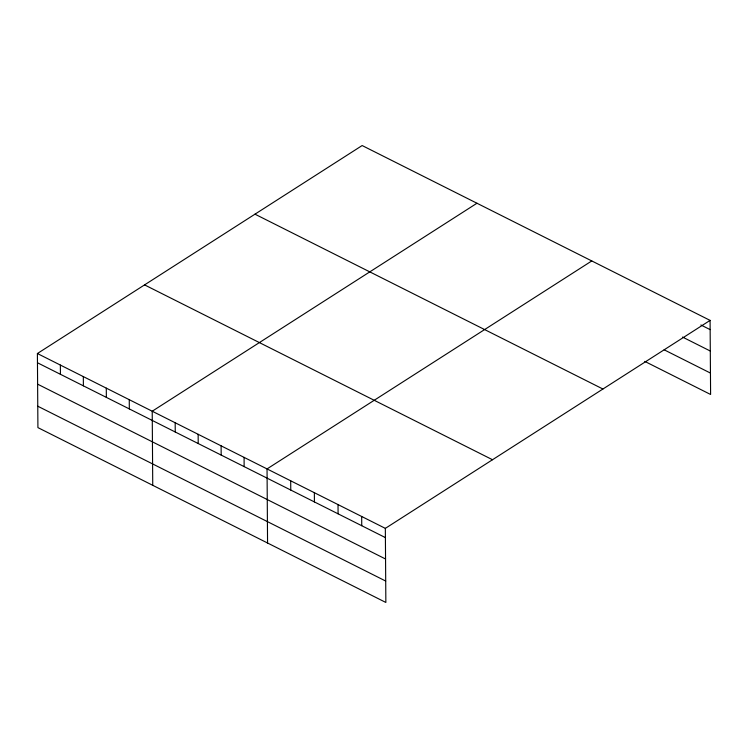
<?xml version="1.0" encoding="UTF-8"?>
<svg xmlns="http://www.w3.org/2000/svg" width="748" height="748" viewBox="0 0 748 748"><rect width="100%" height="100%" fill="white"/><g stroke="black" fill="none" stroke-linecap="round" stroke-linejoin="round"><path stroke-width="1.12" d="M710.086 320.387L385.342 528.369L385.856 602.458L37.914 427.613L37.4 353.524L362.144 145.542L710.086 320.387L710.6 394.476L644.767 361.396M476.962 203.241L152.218 411.222L152.742 485.312M591.78 260.94L267.045 468.921L267.56 543.011M700.885 324.978L710.151 329.625M682.522 337.067L710.301 351.027M664.159 349.812L710.45 373.074M254.975 214.171L602.916 389.016M144.56 284.885L492.502 459.73M37.4 353.524L385.342 528.369M37.465 362.761L385.407 537.606M37.615 384.163L385.557 559.008M37.765 406.211L385.706 581.056M361.686 516.475L361.742 525.722M338.021 504.591L338.087 513.829M314.366 492.698L314.422 501.936M290.701 480.805L290.766 490.052M244.082 457.383L244.138 466.621M221.109 445.836L221.174 455.083M198.145 434.298L198.211 443.545M175.182 422.76L175.247 431.998M129.254 399.684L129.32 408.922M106.291 388.137L106.356 397.384M83.327 376.599L83.393 385.846M60.364 365.061L60.429 374.299"/></g></svg>
